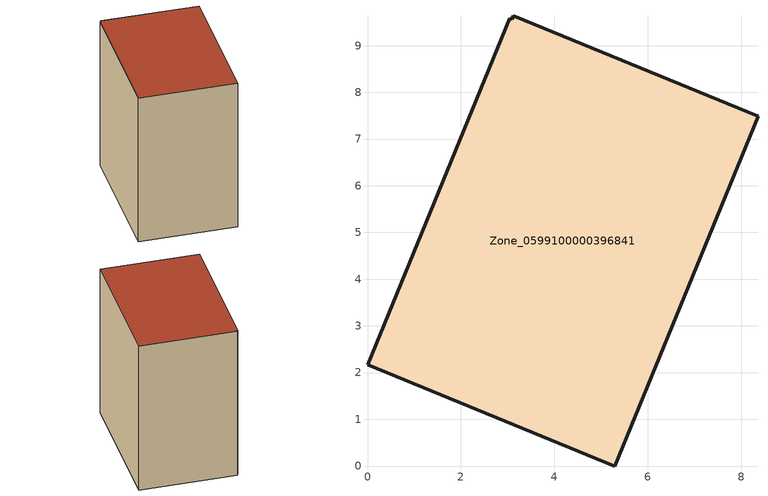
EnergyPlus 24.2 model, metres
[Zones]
Zone_0599100000396841
 floor ground (C_G): 3.12,9.63 8.36,7.49 5.3,0 0,2.17 3.04,9.58 3.1,9.56 z0
 wall outside (C_F): 5.3,0 8.36,7.49 3.12,9.63 3.1,9.56 3.04,9.58 0,2.17 5.3,0 z0:9.51
 roof outside (C_R): 8.36,7.49 3.12,9.63 3.1,9.56 3.04,9.58 0,2.17 5.3,0 z9.51
[BUILDING]
Pand.0599100000396841: North Axis=0; Terrain=City; Loads Convergence Tolerance Value=0.04; Temperature Convergence Tolerance Value=0.4; Solar Distribution=FullExterior; Maximum Number of Warmup Days=25; Minimum Number of Warmup Days=1
[Site:Location]
Rotterdam.The.Hague.AP_ZH_NLD Design_Conditions: Latitude=51.96; Longitude=4.45; Time Zone=1; Elevation=-4.5
[SITE:GROUNDTEMPERATURE:BUILDINGSURFACE]
18, 18, 18, 18, 18, 18, 18, 18, 18, 18, 18, 18
[MATERIAL] Thermal Absorptance=0.9; Solar Absorptance=0.7; Visible Absorptance=0.7
Name | Roughness | Thickness | Conductivity | Density | Specific Heat
G.TI.1992-2005 | MediumSmooth | 0.15 | 0.06 | 540 | 1210
F.TI.1992-2005 | Rough | 0.3 | 0.12 | 1920 | 840
R.TI.1992-2005 | MediumRough | 0.2 | 0.08 | 1500 | 1000
[CONSTRUCTION]
C_G: G.TI.1992-2005
C_F: F.TI.1992-2005
C_R: R.TI.1992-2005
[ZONE]
Zone_0599100000396841: Type=1; Multiplier=1; Ceiling Height=Autocalculate; Volume=Autocalculate; Floor Area=autocalculate; Part of Total Floor Area=Yes
[ZONEINFILTRATION:DESIGNFLOWRATE]
Infil_Zone_0599100000396841: Zone or ZoneList or Space or SpaceList=Zone_0599100000396841; Schedule=AlwaysOn; Design Flow Rate Calculation Method=Flow/Area; Flow Rate per Floor Area=0.0015; Constant Term Coefficient=1; Temperature Term Coefficient=0; Velocity Term Coefficient=0; Velocity Squared Term Coefficient=0
[HVACTEMPLATE:ZONE:IDEALLOADSAIRSYSTEM]
Zone_0599100000396841: Maximum Heating Supply Air Temperature=50; Minimum Cooling Supply Air Temperature=13; Maximum Heating Supply Air Humidity Ratio=0.0156; Minimum Cooling Supply Air Humidity Ratio=0.0077; Heating Limit=NoLimit; Cooling Limit=NoLimit; Dehumidification Control Type=ConstantSensibleHeatRatio; Cooling Sensible Heat Ratio=0.7; Dehumidification Setpoint=60; Humidification Control Type=None; Humidification Setpoint=30; Outdoor Air Method=None; Outdoor Air Flow Rate per Person=0.00944; Outdoor Air Flow Rate per Zone Floor Area=0; Outdoor Air Flow Rate per Zone=0; Demand Controlled Ventilation Type=None; Outdoor Air Economizer Type=NoEconomizer; Heat Recovery Type=None; Sensible Heat Recovery Effectiveness=0.7; Latent Heat Recovery Effectiveness=0.65
[ZONECONTROL:THERMOSTAT]
ThermostatControl_Zone_0599100000396841: Zone or ZoneList=Zone_0599100000396841; Control Type Schedule=DualSetpointControlType; Control 1=Thermostat_Zone_0599100000396841; Temperature Difference Between Cutout And Setpoint=0
[THERMOSTATSETPOINT:DUALSETPOINT]
Thermostat_Zone_0599100000396841: Heating Setpoint Temperature Schedule=HeatingSetpoint_Zone_0599100000396841; Cooling Setpoint Temperature Schedule=CoolingSetpoint_Zone_0599100000396841
[SCHEDULE:COMPACT]
HeatingSetpoint_Zone_0599100000396841: Through: 12/31, For: AllDays, Until: 24:00, 21
CoolingSetpoint_Zone_0599100000396841: Through: 12/31, For: AllDays, Until: 24:00, 24
DualSetpointControlType: Through: 12/31, For: AllDays, Until: 24:00, 4
AlwaysOn: Through: 12/31, For: AllDays, Until: 24:00, 1
